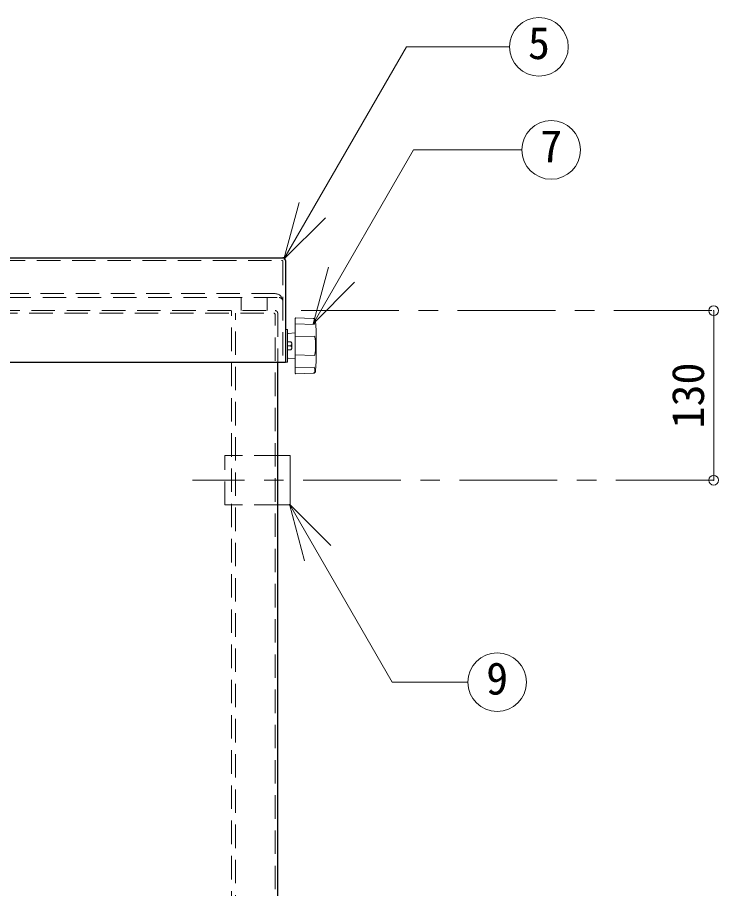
# Model space of a CAD drawing. Units: millimetres at full size, sheet at 1:15; details may follow other scales. Extents: x -3184 to 2891, y -2037 to 2178.
# Drawn here: x -1931 to -1393, y -581 to 87 of the extents above; entities that cross this region are included whole.
import ezdxf
from ezdxf.enums import TextEntityAlignment as Align

# ---------------------------------------------------------------- set-up
doc = ezdxf.new("R2010")
doc.units = ezdxf.units.MM
doc.header["$LTSCALE"] = 15
doc.header["$PDMODE"] = 32
doc.header["$PDSIZE"] = 7.5
doc.linetypes.add('CHAIN1', pattern=[8, 5, -1, 1, -1])
doc.linetypes.add('DASHED1', pattern=[1.8, 1.2, -0.6])
doc.layers.add('0-0', color=7, linetype='Continuous', lineweight=18)
doc.styles.add('ＭＳ ゴシック', font='')
doc.styles.get('ＭＳ ゴシック').set_extended_font_data('MS Gothic')

msp = doc.modelspace()

# ---------------------------------------------------------------- linework, layer by layer
at = {"layer": '0-0'}
for p, q in [((-1726.44, -98.76), (-1632.41, 64.12)), ((-1553.28, 64.12), (-1632.41, 64.12)), ((-1703.98, -148.22), (-1627.05, -14.97)), ((-1543.86, -14.97), (-1627.05, -14.97)), ((-1726.44, -98.76), (-1714.8, -55.3)), ((-1726.44, -98.76), (-1694.62, -66.94)), ((-1703.98, -148.22), (-1692.34, -104.75)), ((-1703.98, -148.22), (-1672.16, -116.4)), ((-1717.7, -186.09), (-1717.7, -144.17)), ((-1717.19, -143.67), (-1704.04, -144.09)), ((-1701.72, -153.37), (-1702.11, -145.98)), ((-1723.7, -152.63), (-1725.2, -152.63)), ((-1717.7, -148.2), (-1703.15, -148.68)), ((-1723.24, -155.59), (-1717.7, -155.13)), ((-1717.7, -158.28), (-1703.15, -157.79)), ((-1701.7, -176.37), (-1701.7, -153.89)), ((-1721.08, -162.13), (-1723.7, -162.13)), ((-1721.08, -165.13), (-1723.7, -165.13)), ((-1720.45, -162.78), (-1720.45, -167.48)), ((-1721.08, -168.13), (-1723.7, -168.13)), ((-1717.7, -171.98), (-1703.15, -172.47)), ((-1723.24, -174.67), (-1717.7, -175.13)), ((-1701.72, -176.89), (-1702.11, -184.28)), ((-1717.7, -182.06), (-1703.15, -181.58)), ((-1717.19, -186.59), (-1704.04, -186.17)), ((-1721.7, -249.13), (-1731.2, -249.13)), ((-1721.7, -287.13), (-1721.7, -249.13)), ((-1721.7, -287.13), (-1731.2, -287.13)), ((-1722.24, -286.47), (-1710.59, -329.94)), ((-1722.24, -286.47), (-1690.42, -318.29)), ((-1722.24, -286.47), (-1643.4, -423.02)), ((-1585.32, -423.02), (-1643.4, -423.02))]:
    msp.add_line(p, q, dxfattribs=at)
at = {"layer": '0-0', "linetype": 'DASHED1'}
for p, q in [((-2239.89, -99.63), (-1728.2, -99.63)), ((-1727.2, -100.63), (-1727.2, -177.63)), ((-1733.2, -125.13), (-2259.95, -125.13)), ((-2262.52, -128.13), (-1730.2, -128.13)), ((-1739.2, -138.13), (-1739.2, -128.13)), ((-2272.81, -140.13), (-1734.2, -140.13)), ((-2271.1, -138.13), (-1733.2, -138.13)), ((-1766.7, -1222.13), (-1766.7, -138.13)), ((-1763.7, -1225.13), (-1763.7, -140.13)), ((-1731.2, -140.13), (-1731.2, -177.63)), ((-1733.2, -1256.63), (-1733.2, -141.13))]:
    msp.add_line(p, q, dxfattribs=at)
at = {"layer": '0-0', "color": 5, "lineweight": 25}
for p, q in [((-2238.35, -97.63), (-1727.2, -97.63)), ((-1725.2, -99.63), (-1725.2, -177.63)), ((-2314.98, -177.63), (-1725.2, -177.63)), ((-1731.2, -1257.63), (-1731.2, -177.63))]:
    msp.add_line(p, q, dxfattribs=at)
at = {"layer": '0-0', "color": 4, "linetype": 'DASHED1', "lineweight": 9}
for p, q in [((-1759.2, -138.13), (-1759.2, -128.13)), ((-1771.7, -287.13), (-1771.7, -249.13)), ((-1731.2, -249.13), (-1771.7, -249.13)), ((-1731.2, -287.13), (-1771.7, -287.13))]:
    msp.add_line(p, q, dxfattribs=at)
at = {"layer": '0-0', "color": 4, "linetype": 'CHAIN1', "lineweight": 9}
for p, q in [((-1713.2, -138.13), (-1396.7, -138.13)), ((-1396.7, -268.13), (-1796.7, -268.13))]:
    msp.add_line(p, q, dxfattribs=at)
at = {"layer": '0-0', "color": 4, "lineweight": 9}
msp.add_line((-1396.7, -138.13), (-1396.7, -268.13), dxfattribs=at)
at = {"layer": '0-0'}
msp.add_lwpolyline([(-1723.7, -152.63), (-1723.7, -177.63), (-1725.2, -177.63)], dxfattribs=at)
for centre in [(-1530.78, 64.12), (-1521.36, -14.97), (-1562.82, -423.02)]:
    msp.add_circle(centre, 22.5, dxfattribs=at)
at = {"layer": '0-0', "linetype": 'DASHED1'}
for centre, radius in [((-1728.2, -100.63), 1), ((-1733.2, -131.13), 6), ((-1730.2, -131.13), 3), ((-1734.2, -141.13), 1), ((-1733.2, -140.13), 2)]:
    msp.add_arc(centre, radius, 0, 90, dxfattribs=at)
at = {"layer": '0-0', "color": 5, "lineweight": 25}
msp.add_arc((-1727.2, -99.63), 2, 0, 90, dxfattribs=at)
at = {"layer": '0-0'}
for centre, radius, start, end in [((-1717.2, -144.17), 0.5, 88.15415, 180), ((-1704.1, -146.09), 2, 3.01913, 88.15415), ((-1712.66, -145.71), 9.96, 342.62002, 1.09064), ((-1704.77, -145.63), 2.07, 3.02757, 38.73305), ((-1711.7, -153.89), 10, 0, 3.01913), ((-1723.2, -156.09), 0.5, 94.76364, 180), ((-1703.14, -158.29), 0.5, 7.29873, 91.90915), ((-1756.54, -165.13), 54.34, 352.70127, 7.29873), ((-1722.02, -163.66), 1.79, 29.24063, 58.37188), ((-1722.56, -163.63), 2.11, 314.62454, 45.37546), ((-1722.56, -166.63), 2.11, 314.62454, 45.37546), ((-1722.02, -166.6), 1.79, 301.62812, 330.75937), ((-1703.14, -171.97), 0.5, 268.09085, 352.70127), ((-1723.2, -174.17), 0.5, 180, 265.23636), ((-1711.7, -176.37), 10, 356.98087, 0), ((-1717.2, -186.09), 0.5, 180, 271.84585), ((-1704.1, -184.17), 2, 271.84585, 356.98087), ((-1712.66, -184.55), 9.96, 358.90936, 17.37998), ((-1704.77, -184.63), 2.07, 321.26695, 356.97243)]:
    msp.add_arc(centre, radius, start, end, dxfattribs=at)
at = {"layer": '0-0', "color": 1}
for p in [(-1396.7, -138.13), (-1396.7, -268.13)]:
    msp.add_point(p, dxfattribs=at)

# ---------------------------------------------------------------- texts
at = {"layer": '0-0', "style": 'ＭＳ ゴシック'}
for s, p in [('5', (-1539.22, 47.24)), ('7', (-1529.8, -31.85)), ('9', (-1571.26, -439.89))]:
    msp.add_text(s, height=24.74, dxfattribs=at).set_placement(p, align=Align.BOTTOM_LEFT)
msp.add_text('130', height=24.74, rotation=90, dxfattribs=at).set_placement((-1396.7, -228.44), align=Align.BOTTOM_LEFT)

doc.saveas('drawing.dxf')
